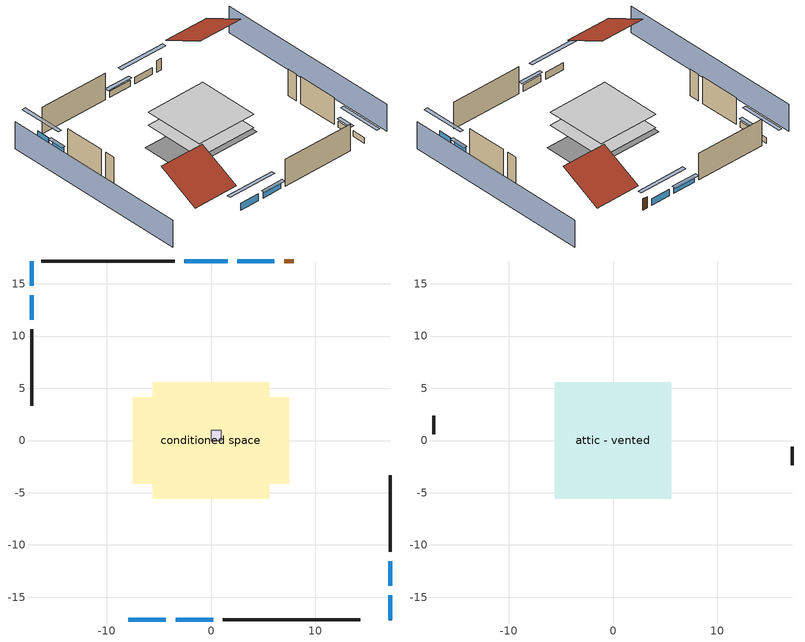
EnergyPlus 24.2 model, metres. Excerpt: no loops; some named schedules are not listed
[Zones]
central ac and furnace airloop ret air zone
 floor adiabatic (AdiabaticConst): 0,0 0,1 1,1 1,0 z0
 wall adiabatic (AdiabaticConst): 0,1 0,0 1,0 1,1 0,1 z0:1
 ceiling adiabatic (AdiabaticConst): 1,0 1,1 0,1 0,0 z1
conditioned space
 floor adiabatic (AdiabaticFloorConstruction): -5.58,-5.58 -5.58,5.58 5.58,5.58 5.58,-5.58 z2.44
 floor foundation (Slab1 construction): -7.48,-4.16 -7.48,4.16 7.48,4.16 7.48,-4.16 z0
 wall outside (AdiabaticWallConstruction 1): 7.92,17.18 7,17.18 z0:2.03
 wall outside (AdiabaticWallConstruction): -7.92,-17.18 -4.33,-17.18 / -3.4,-17.18 0.19,-17.18 z0:1.22; -17.18,17.18 -17.18,14.83 / -17.18,13.91 -17.18,11.56 / 17.18,-17.18 17.18,-14.83 / 17.18,-13.91 17.18,-11.56 z0:1.04; 6.07,17.18 2.52,17.18 z0:1.19; 1.6,17.18 -2.54,17.18 z0:1.1
 wall outside (Wall1 construction): 1.12,-17.18 14.29,-17.18 z0:4.88
 wall outside (Wall2 construction): -17.18,10.63 -17.18,3.31 z0:4.88
 wall outside (Wall3 construction): -3.47,17.18 -16.25,17.18 z0:4.88
 wall outside (Wall4 construction): 17.18,-10.63 17.18,-3.31 z0:4.88
 window (WindowConstruction): -7.92,-17.18 -4.33,-17.18 z0:1.22
 window (WindowConstruction 1): -3.4,-17.18 0.19,-17.18 z0:1.22
 window (WindowConstruction 2): -17.18,17.18 -17.18,14.83 z0:1.04
 window (WindowConstruction 3): -17.18,13.91 -17.18,11.56 z0:1.04
 window (WindowConstruction 4): 6.07,17.18 2.52,17.18 z0:1.19
 window (WindowConstruction 5): 1.59,17.18 -2.54,17.18 z0:1.1
 window (WindowConstruction 6): 17.18,-17.18 17.18,-14.83 z0:1.04
 window (WindowConstruction 7): 17.18,-13.91 17.18,-11.56 z0:1.04
 door (Door): 7.92,17.18 7,17.18 z0:2.03
 ceiling adiabatic (AdiabaticFloorConstruction): 5.58,-5.58 5.58,5.58 -5.58,5.58 -5.58,-5.58 z2.44
attic - vented
 floor to conditioned space (Floor1 construction Reversed): -5.58,-5.58 -5.58,5.58 5.58,5.58 5.58,-5.58 z4.88
 wall outside (Wall5 construction): -17.18,2.38 -17.18,0.61 z0:4.88
 wall outside (Wall6 construction): 17.18,-2.38 17.18,-0.61 z0:4.88
 roof outside (Roof1 construction): -8.84,-17.18,4.88 -8.84,-9.72,8.61 -17.18,-9.72,8.61 -17.18,-17.18,4.88
 roof outside (Roof2 construction): 8.84,17.18,4.88 8.84,9.72,8.61 17.18,9.72,8.61 17.18,17.18,4.88
shading: -21.76,17.18 -21.76,-17.18 / 21.76,-17.18 21.76,17.18 z0:4.88; -1.58,-17.18 -10.66,-17.18 -10.66,-17.79 -1.58,-17.79 z3.96; 0.5,-17.18 -3.7,-17.18 -3.7,-17.79 0.5,-17.79 z1.52; -17.18,12.09 -17.18,19.93 -17.79,19.93 -17.79,12.09 z3.78; -17.18,11.25 -17.18,14.21 -17.79,14.21 -17.79,11.25 z1.34; -0.22,17.18 8.82,17.18 8.82,17.79 -0.22,17.79 z3.93; -2.84,17.18 1.9,17.18 1.9,17.79 -2.84,17.79 z1.4; 17.18,-12.09 17.18,-19.93 17.79,-19.93 17.79,-12.09 z3.78; 17.18,-11.25 17.18,-14.21 17.79,-14.21 17.79,-11.25 z1.34
[Building]
Building 1: Terrain=Suburbs
[Site:Location]
Portland Intl Arpt_OR: Latitude {deg}=45.59; Longitude {deg}=-122.6; Time Zone {hr}=-8; Elevation {m}=33; Keep Site Location Information=Yes
[Site:GroundTemperature:Shallow]
10.2558, 8.96328, 8.85977, 9.47314, 11.9355, 14.3863, 16.5111, 17.8571, 17.9714, 16.8767, 14.8061, 12.4304
[Site:WaterMainsTemperature]
Calculation Method=Schedule; Temperature Schedule=mains temperature schedule
[Material] Roughness=Rough; Thermal Absorptance=0.9
Name | Thickness {m} | Conductivity {W/m-K} | Density {kg/m3} | Specific Heat {J/kg-K} | Solar Absorptance | Visible Absorptance
asphalt or fiberglass shingles | 0.00635 | 0.162714 | 1121.4 | 1465.45 | 0.85 | 0.85
ceiling loosefill ins | 0.0846667 | 0.0480833 | 16.02 | 1046.75 | 0.7 | 0.7
ceiling stud and cavity | 0.1397 | 0.302811 | 65.682 | 1177.47 | 0.7 | 0.7
concrete 4.0 in. | 0.1016 | 1.803125 | 2242.8 | 837.4 | 0.7 | 0.7
door material | 0.04445 | 0.0612267 | 512.64 | 1214.23 | 0.7 | 0.7
floor covering | 0.0127 | 0.0450781 | 54.468 | 1339.84 | 0.9 | 0.9
floor covering 1 | 0.0127 | 0.0433444 | 54.468 | 1339.84 | 0.6 | 0.6
floor rigid ins; wall rigid ins | 0.512978 | 0.029427 | 32.04 | 1214.23 | 0.7 | 0.7
floor stud and cavity | 0.1397 | 1.75129 | 37.0049 | 1207.88 | 0.7 | 0.7
furniture material conditioned space 1 | 0.1524 | 0.115458 | 640.8 | 1214.23 | 0.6 | 0.6
gypsum board | 0.0127 | 0.160291 | 801 | 837.4 | 0.6 | 0.6
osb sheathing 0.5 in. | 0.0127 | 0.115458 | 512.64 | 1214.23 | 0.6 | 0.6
osb sheathing 0.5 in. 1 | 0.0127 | 0.115458 | 512.64 | 1214.23 | 0.7 | 0.7
osb sheathing 0.75 in. | 0.01905 | 0.115458 | 512.64 | 1214.23 | 0.7 | 0.7
roof rigid ins | 0.00281632 | 0.029427 | 32.04 | 1214.23 | 0.7 | 0.7
wall stud and cavity | 0.1397 | 0.550994 | 139.0536 | 1170.24 | 0.7 | 0.7
wall stud and cavity 1 | 0.1397 | 0.727959 | 139.0536 | 1170.24 | 0.6 | 0.6
wall stud and cavity 2 | 0.0889 | 0.380278 | 52.3479 | 1209.89 | 0.7 | 0.7
wall stud and cavity 3 | 0.0889 | 0.391764 | 83.0341 | 1211.67 | 0.7 | 0.7
wood siding | 0.0254 | 0.102417 | 544.68 | 1172.36 | 0.85 | 0.85
wood siding 1; wood siding 2 | 0.0254 | 0.102417 | 544.68 | 1172.36 | 0.7 | 0.7
[Material:NoMass]
Adiabatic: Roughness=Rough; Thermal Resistance {m2-K/W}=176.1; Thermal Absorptance=0.9; Solar Absorptance=0.7; Visible Absorptance=0.7
[WindowMaterial:SimpleGlazingSystem]
WindowMaterial: U-Factor {W/m2-K}=2.15764; Solar Heat Gain Coefficient=0.44
[Construction]
AdiabaticConst: Adiabatic
AdiabaticFloorConstruction: floor stud and cavity, floor rigid ins, osb sheathing 0.75 in., floor covering 1
AdiabaticWallConstruction: wood siding 1, wall rigid ins, wall stud and cavity 2, gypsum board
AdiabaticWallConstruction 1: wood siding 2, wall rigid ins, wall stud and cavity 2, gypsum board
Door: door material
Floor1 construction Reversed: gypsum board, ceiling stud and cavity, ceiling loosefill ins
furniture construction conditioned space 1: furniture material conditioned space 1
PartitionWallConstruction: gypsum board, wall stud and cavity 3, gypsum board
Roof1 construction; Roof2 construction: asphalt or fiberglass shingles, roof rigid ins, osb sheathing 0.5 in.
Slab1 construction: concrete 4.0 in., floor covering
Wall1 construction; Wall2 construction; Wall3 construction; Wall4 construction: wood siding, osb sheathing 0.5 in. 1, wall stud and cavity, gypsum board
Wall5 construction; Wall6 construction: wood siding, osb sheathing 0.5 in. 1, wall stud and cavity 1
WindowConstruction; WindowConstruction 1; WindowConstruction 2; WindowConstruction 3; WindowConstruction 4; WindowConstruction 5; WindowConstruction 6; WindowConstruction 7: WindowMaterial
[Zone] Multiplier=1
Name | Volume {m3} | Part of Total Floor Area
attic - vented | 103.414 | Yes
central ac and furnace airloop ret air zone | 1 | No
conditioned space | 606.66 | Yes
[Space]
Name | Zone | Volume {m3} | Space Type
attic - vented 1 | attic - vented | 103.414
central ac and furnace airloop ret air space | central ac and furnace airloop ret air zone |  | Plenum Space Type
conditioned space 1 | conditioned space | 606.66
[OtherEquipment] Design Level Calculation Method=EquipmentLevel
Name | Fuel Type | Zone or ZoneList or Space or SpaceList | Schedule | Design Level {W} | Fraction Latent | Fraction Radiant | Fraction Lost
central ac and furnace airloop_0 RetCondToDZ; central ac and furnace airloop_0 SupCondToDZ; central ac and furnace airloop_0 SupSensLkToDZ | None | attic - vented 1 | Always On Discrete | 0 | 0 | 0 | 0
central ac and furnace airloop_0 SupLatLkToDZ | None | attic - vented 1 | Always On Discrete | 0 | 1 | 0 | 0
central ac and furnace airloop_0 RetCondToRP; central ac and furnace airloop_0 RetSensLkToRP | None | central ac and furnace airloop ret air space | Always On Discrete | 0 | 0 | 0 | 0
central ac and furnace airloop_0 RetLatLkToRP | None | central ac and furnace airloop ret air space | Always On Discrete | 0 | 1 | 0 | 0
central ac and furnace airloop_0 SupCondToLv; central ac and furnace airloop_0 SupSensLkToCond; mech vent house fan sensible load; water heater sens | None | conditioned space 1 | Always On Discrete | 0 | 0 | 0 | 0
central ac and furnace airloop_0 SupLatLkToCond; mech vent house fan latent load; water heater lat | None | conditioned space 1 | Always On Discrete | 0 | 1 | 0 | 0
clothes dryer 1 | Electricity | conditioned space 1 | clothes_dryer | 0 | 0.015 | 0.081 | 0.85
cooking range 1 | Electricity | conditioned space 1 | cooking_range | 0 | 0.08 | 0.432 | 0.2
general water use latent | None | conditioned space 1 | general water use schedule | 44.1266 | 1 | 0 | 0
general water use sensible | None | conditioned space 1 | general water use schedule | -43.4886 | 0 | 0.6 | 0
water heater energy adjustment1 | Electricity | conditioned space 1 | Always On Discrete | 0.01 | 0 | 0 | 1
[ZoneInfiltration:DesignFlowRate] Schedule=Always On Discrete; Design Flow Rate Calculation Method=Flow/Zone; Design Flow Rate {m3/s}=0
Name | Zone or ZoneList or Space or SpaceList
attic_vented 1 duct leakage imbalance infil flow | attic - vented 1
infil flow; natural vent flow; whole house fan flow | conditioned space 1
[ZoneInfiltration:EffectiveLeakageArea]
infil attic - vented 1: Zone or Space=attic - vented 1; Schedule=Always On Discrete; Effective Air Leakage Area {cm2}=4146.16; Stack Coefficient=0.000173426; Wind Coefficient=4.24899e-05
[ZoneMixing] Schedule=Always On Continuous; Design Flow Rate Calculation Method=Flow/Zone; Design Flow Rate {m3/s}=0
Name | Zone or Space | Source Zone or Space
central ac and furnace airloop_0 ZoneMixCondToDZ mix; whole house fan mix | attic - vented | conditioned space
central ac and furnace airloop_0 ZoneMixDZToCond mix | conditioned space | attic - vented
[SpaceList]
Plenum Space Type: central ac and furnace airloop ret air space
[SurfaceProperty:ExposedFoundationPerimeter]
Slab1: Exposed Perimeter Calculation Method=TotalExposedPerimeter; Total Exposed Perimeter {m}=46.54296
[SurfaceProperty:IncidentSolarMultiplier] Incident Solar Multiplier=1; Incident Solar Multiplier Schedule=trans schedule winter=0.85 summer=0.7
Window1; Window2; Window3; Window4; Window5; Window6; Window7; Window8
[InternalMass] Zone or ZoneList=conditioned space; Space or SpaceList=conditioned space 1
Name | Construction | Surface Area {m2}
furniture mass conditioned space 1 | furniture construction conditioned space 1 | 99.51774
partition wall mass | PartitionWallConstruction | 248.794
[Lights]
interior lighting: Zone or ZoneList or Space or SpaceList=conditioned space 1; Schedule=lighting_interior; Design Level Calculation Method=LightingLevel; Lighting Level {W}=326.054; Return Air Fraction=0; Fraction Radiant=0.6; Fraction Visible=0.2; Fraction Replaceable=1
[People]
occupants: Zone or ZoneList or Space or SpaceList=conditioned space 1; Number of People Schedule=occupants; Number of People Calculation Method=People; Number of People=2; Fraction Radiant=0.314171; Sensible Heat Fraction=0.56303; Activity Level Schedule=occupants activity schedule; Carbon Dioxide Generation Rate {m3/s-W}=0; Enable ASHRAE 55 Comfort Warnings=No; Mean Radiant Temperature Calculation Type=EnclosureAveraged
[ElectricEquipment] Zone or ZoneList or Space or SpaceList=conditioned space 1; Design Level Calculation Method=EquipmentLevel
Name | Schedule | Design Level {W} | Fraction Latent | Fraction Radiant | Fraction Lost
ceiling fan | ceiling_fan | 18.2704 | 0 | 0.558 | 0
clothes dryer | clothes_dryer | 4290.56 | 0.015 | 0.081 | 0.85
clothes washer | clothes_washer | 354.57 | 0.03 | 0.162 | 0.7
cooking range | cooking_range | 1308.62 | 0.08 | 0.432 | 0.2
dishwasher | dishwasher | 403.058 | 0.3 | 0.18 | 0.4
freezer | freezer schedule | 194.914 | 0 | 0.6 | 0
fridge | fridge schedule | 39.726 | 0 | 0.6 | 0
mech vent bath fan 0 | mech vent bath fan 0 schedule | 45 | 0 | 0 | 1
mech vent house fan | mech vent house fan schedule | 0 | 0 | 0 | 1
mech vent house fan cfis | mech vent house fan cfis schedule | 0 | 0 | 0 | 0
mech vent range fan 0 | mech vent range fan 0 schedule | 30 | 0 | 0 | 1
misc plug loads | plug_loads_other | 374.603 | 0.021 | 0.558 | 0.049
misc tv | plug_loads_tv | 418.556 | 0 | 0.6 | 0
whole house fan | Always On Discrete | 0 | 0 | 0 | 1
[AvailabilityManager:Scheduled]
central ac and furnace airloop Availability Manager: Schedule=Always On Discrete
[AirLoopHVAC:ReturnPlenum]
Air Loop HVAC Return Plenum 1: Zone=central ac and furnace airloop ret air zone
[WaterUse:Equipment]
dishwasher: Peak Flow Rate {m3/s}=5.50448e-06; Flow Rate Fraction Schedule=hot_water_dishwasher
[Foundation:Kiva]
Foundation Kiva 1: Initial Indoor Air Temperature {C}=20; Wall Height Above Grade {m}=0.1016; Wall Depth Below Slab {m}=0.2032
[Foundation:Kiva:Settings]
Soil Conductivity {W/m-K}=2.9427; Soil Density {kg/m3}=1842.3; Soil Specific Heat {J/kg-K}=418.7; Ground Solar Absorptivity=0.9; Ground Thermal Absorptivity=0.9; Ground Surface Roughness {m}=0.03; Far-Field Width {m}=40; Deep-Ground Boundary Condition=ZeroFlux; Deep-Ground Depth {m}=40; Minimum Cell Dimension {m}=0.2; Maximum Cell Growth Coefficient=3; Simulation Timestep=Timestep
[Exterior:Lights]
exterior lighting: Schedule=exterior lighting schedule; Design Level {W}=8.97151
[EnergyManagementSystem:GlobalVariable]
central_ac_and_furnace_airloop_0_DuctImbalLkExhFanEquivCond
central_ac_and_furnace_airloop_0_DuctImbalLkExhFanEquivDZ
central_ac_and_furnace_airloop_0_DuctImbalLkSupFanEquivCond
central_ac_and_furnace_airloop_0_DuctImbalLkSupFanEquivDZ
central_ac_and_furnace_airloop_0_DZ_T
central_ac_and_furnace_airloop_0_DZ_W
central_ac_and_furnace_airloop_0_RetCondToDZ
central_ac_and_furnace_airloop_0_RetCondToRP
central_ac_and_furnace_airloop_0_RetLatLkToRP
central_ac_and_furnace_airloop_0_RetSensLkToRP
central_ac_and_furnace_airloop_0_SupCondToDZ
central_ac_and_furnace_airloop_0_SupCondToLv
central_ac_and_furnace_airloop_0_SupLatLkToCond
central_ac_and_furnace_airloop_0_SupLatLkToDZ
central_ac_and_furnace_airloop_0_SupSensLkToCond
central_ac_and_furnace_airloop_0_SupSensLkToDZ
central_ac_and_furnace_airloop_0_ZoneMixCondToDZ
central_ac_and_furnace_airloop_0_ZoneMixDZToCond
central_ac_and_furnace_airloop_AH_MFR
central_ac_and_furnace_airloop_AH_Tout
central_ac_and_furnace_airloop_AH_VFR
central_ac_and_furnace_airloop_AH_Wout
central_ac_and_furnace_airloop_Fan_RTF
central_ac_and_furnace_airloop_RA_T
central_ac_and_furnace_airloop_Ra_W
infil_program_Qfan
infil_program_Qinf
natural_vent_program_Qnv
natural_vent_program_Qwhf
[EnergyManagementSystem:Sensor]
Name | Output:Variable or Output:Meter Index Key | Output:Variable or Output:Meter
airflow_gain | infil flow | Infiltration Sensible Heat Gain Energy
airflow_gain_1 | natural vent flow | Infiltration Sensible Heat Gain Energy
airflow_gain_2 | whole house fan flow | Infiltration Sensible Heat Gain Energy
airflow_loss | infil flow | Infiltration Sensible Heat Loss Energy
airflow_loss_1 | natural vent flow | Infiltration Sensible Heat Loss Energy
airflow_loss_2 | whole house fan flow | Infiltration Sensible Heat Loss Energy
central_ac_and_furnace_airloop_0_DZ_T_s | attic - vented | Zone Air Temperature
central_ac_and_furnace_airloop_0_DZ_W_s | attic - vented | Zone Mean Air Humidity Ratio
central_ac_and_furnace_airloop_AH_MFR_s | Node 5 | System Node Mass Flow Rate
central_ac_and_furnace_airloop_AH_Tout_s | Node 5 | System Node Temperature
central_ac_and_furnace_airloop_AH_VFR_s | Node 5 | System Node Current Density Volume Flow Rate
central_ac_and_furnace_airloop_AH_Wout_s | Node 5 | System Node Humidity Ratio
central_ac_and_furnace_airloop_RA_T_s | Node 8 | System Node Temperature
central_ac_and_furnace_airloop_Ra_W_s | Node 8 | System Node Humidity Ratio
clg_load_cond |  | Cooling:EnergyTransfer:Zone:CONDITIONED SPACE
clg_load_duct |  | Cooling:EnergyTransfer:Zone:CENTRAL AC AND FURNACE AIRLOOP RET AIR ZONE
clg_sp_s; clg_sp_s_1 | cooling setpoint | Schedule Value
clothes_dryer_exhaust_0_sch_s | clothes_dryer | Schedule Value
cool_season | cooling season schedule | Schedule Value
ducts_conv | central ac and furnace airloop_0 RetCondToRP | Other Equipment Convective Heating Energy
ducts_conv_1 | central ac and furnace airloop_0 RetLatLkToRP | Other Equipment Convective Heating Energy
ducts_conv_2 | central ac and furnace airloop_0 RetSensLkToRP | Other Equipment Convective Heating Energy
ducts_conv_3 | central ac and furnace airloop_0 SupCondToLv | Other Equipment Convective Heating Energy
ducts_conv_4 | central ac and furnace airloop_0 SupLatLkToCond | Other Equipment Convective Heating Energy
ducts_conv_5 | central ac and furnace airloop_0 SupSensLkToCond | Other Equipment Convective Heating Energy
ducts_rad | central ac and furnace airloop_0 RetCondToRP | Other Equipment Radiant Heating Energy
ducts_rad_1 | central ac and furnace airloop_0 RetLatLkToRP | Other Equipment Radiant Heating Energy
ducts_rad_2 | central ac and furnace airloop_0 RetSensLkToRP | Other Equipment Radiant Heating Energy
ducts_rad_3 | central ac and furnace airloop_0 SupCondToLv | Other Equipment Radiant Heating Energy
ducts_rad_4 | central ac and furnace airloop_0 SupLatLkToCond | Other Equipment Radiant Heating Energy
ducts_rad_5 | central ac and furnace airloop_0 SupSensLkToCond | Other Equipment Radiant Heating Energy
htg_load_cond |  | Heating:EnergyTransfer:Zone:CONDITIONED SPACE
htg_load_duct |  | Heating:EnergyTransfer:Zone:CENTRAL AC AND FURNACE AIRLOOP RET AIR ZONE
htg_sp_s; htg_sp_s_1 | heating setpoint | Schedule Value
ig_ee_conv | ceiling fan | Electric Equipment Convective Heating Energy
ig_ee_conv_1 | clothes dryer | Electric Equipment Convective Heating Energy
ig_ee_conv_3 | cooking range | Electric Equipment Convective Heating Energy
ig_ee_conv_4 | dishwasher | Electric Equipment Convective Heating Energy
ig_ee_conv_5 | freezer | Electric Equipment Convective Heating Energy
ig_ee_conv_6 | fridge | Electric Equipment Convective Heating Energy
ig_ee_conv_7 | misc plug loads | Electric Equipment Convective Heating Energy
ig_ee_conv_8 | misc tv | Electric Equipment Convective Heating Energy
ig_ee_conv_9 | whole house fan | Electric Equipment Convective Heating Energy
ig_ee_rad | ceiling fan | Electric Equipment Radiant Heating Energy
ig_ee_rad_1 | clothes dryer | Electric Equipment Radiant Heating Energy
ig_ee_rad_3 | cooking range | Electric Equipment Radiant Heating Energy
ig_ee_rad_4 | dishwasher | Electric Equipment Radiant Heating Energy
ig_ee_rad_5 | freezer | Electric Equipment Radiant Heating Energy
ig_ee_rad_6 | fridge | Electric Equipment Radiant Heating Energy
ig_ee_rad_7 | misc plug loads | Electric Equipment Radiant Heating Energy
ig_ee_rad_8 | misc tv | Electric Equipment Radiant Heating Energy
ig_ee_rad_9 | whole house fan | Electric Equipment Radiant Heating Energy
ig_lgt_conv | interior lighting | Lights Convective Heating Energy
ig_lgt_rad | interior lighting | Lights Radiant Heating Energy
ig_lgt_vis | interior lighting | Lights Visible Radiation Heating Energy
ig_oe_conv | clothes dryer 1 | Other Equipment Convective Heating Energy
ig_oe_conv_1 | cooking range 1 | Other Equipment Convective Heating Energy
ig_oe_conv_2 | general water use latent | Other Equipment Convective Heating Energy
ig_oe_conv_3 | general water use sensible | Other Equipment Convective Heating Energy
ig_oe_conv_4 | water heater energy adjustment1 | Other Equipment Convective Heating Energy
ig_oe_conv_5 | water heater lat | Other Equipment Convective Heating Energy
ig_oe_conv_6 | water heater sens | Other Equipment Convective Heating Energy
ig_oe_rad | clothes dryer 1 | Other Equipment Radiant Heating Energy
ig_oe_rad_1 | cooking range 1 | Other Equipment Radiant Heating Energy
ig_oe_rad_2 | general water use latent | Other Equipment Radiant Heating Energy
ig_oe_rad_3 | general water use sensible | Other Equipment Radiant Heating Energy
ig_oe_rad_4 | water heater energy adjustment1 | Other Equipment Radiant Heating Energy
ig_oe_rad_5 | water heater lat | Other Equipment Radiant Heating Energy
ig_oe_rad_6 | water heater sens | Other Equipment Radiant Heating Energy
ig_ppl_conv | occupants | People Convective Heating Energy
ig_ppl_rad | occupants | People Radiant Heating Energy
im_conv | furniture mass conditioned space 1 | Surface Inside Face Convection Heat Gain Energy
im_conv_1 | partition wall mass | Surface Inside Face Convection Heat Gain Energy
im_ig | furniture mass conditioned space 1 | Surface Inside Face Internal Gains Radiation Heat Gain Energy
im_ig_1 | partition wall mass | Surface Inside Face Internal Gains Radiation Heat Gain Energy
im_lgt | furniture mass conditioned space 1 | Surface Inside Face Lights Radiation Heat Gain Energy
im_lgt_1 | partition wall mass | Surface Inside Face Lights Radiation Heat Gain Energy
im_sol | furniture mass conditioned space 1 | Surface Inside Face Solar Radiation Heat Gain Energy
im_sol_1 | partition wall mass | Surface Inside Face Solar Radiation Heat Gain Energy
im_surf | furniture mass conditioned space 1 | Surface Inside Face Net Surface Thermal Radiation Heat Gain Energy
im_surf_1 | partition wall mass | Surface Inside Face Net Surface Thermal Radiation Heat Gain Energy
mech_vent_bath_fan_0_sch_s | mech vent bath fan 0 schedule | Schedule Value
mech_vent_range_fan_0_sch_s | mech vent range fan 0 schedule | Schedule Value
mv_conv | mech vent bath fan 0 | Electric Equipment Convective Heating Energy
mv_conv_1 | mech vent house fan | Electric Equipment Convective Heating Energy
mv_conv_2 | mech vent house fan cfis | Electric Equipment Convective Heating Energy
mv_conv_3 | mech vent range fan 0 | Electric Equipment Convective Heating Energy
mv_conv_4 | mech vent house fan latent load | Other Equipment Convective Heating Energy
mv_conv_5 | mech vent house fan sensible load | Other Equipment Convective Heating Energy
mv_rad | mech vent bath fan 0 | Electric Equipment Radiant Heating Energy
mv_rad_1 | mech vent house fan | Electric Equipment Radiant Heating Energy
mv_rad_2 | mech vent house fan cfis | Electric Equipment Radiant Heating Energy
mv_rad_3 | mech vent range fan 0 | Electric Equipment Radiant Heating Energy
mv_rad_4 | mech vent house fan latent load | Other Equipment Radiant Heating Energy
mv_rad_5 | mech vent house fan sensible load | Other Equipment Radiant Heating Energy
natural_vent_s | natural vent schedule | Schedule Value
out_pb_s |  | Site Outdoor Air Barometric Pressure
out_wt_s |  | Site Outdoor Air Humidity Ratio
site_vw_s |  | Site Wind Speed
ss_back_out | Window1 | Surface Window Shortwave from Zone Back Out Window Heat Transfer Rate
ss_back_out_1 | Window2 | Surface Window Shortwave from Zone Back Out Window Heat Transfer Rate
ss_back_out_2 | Window3 | Surface Window Shortwave from Zone Back Out Window Heat Transfer Rate
ss_back_out_3 | Window4 | Surface Window Shortwave from Zone Back Out Window Heat Transfer Rate
ss_back_out_4 | Window5 | Surface Window Shortwave from Zone Back Out Window Heat Transfer Rate
ss_back_out_5 | Window6 | Surface Window Shortwave from Zone Back Out Window Heat Transfer Rate
ss_back_out_6 | Window7 | Surface Window Shortwave from Zone Back Out Window Heat Transfer Rate
ss_back_out_7 | Window8 | Surface Window Shortwave from Zone Back Out Window Heat Transfer Rate
ss_conv | Door1 | Surface Inside Face Convection Heat Gain Energy
ss_conv_1 | Window1 | Surface Inside Face Convection Heat Gain Energy
ss_conv_2 | Window2 | Surface Inside Face Convection Heat Gain Energy
ss_conv_3 | Window3 | Surface Inside Face Convection Heat Gain Energy
ss_conv_4 | Window4 | Surface Inside Face Convection Heat Gain Energy
ss_conv_5 | Window5 | Surface Inside Face Convection Heat Gain Energy
ss_conv_6 | Window6 | Surface Inside Face Convection Heat Gain Energy
ss_conv_7 | Window7 | Surface Inside Face Convection Heat Gain Energy
ss_conv_8 | Window8 | Surface Inside Face Convection Heat Gain Energy
ss_ig | Door1 | Surface Inside Face Internal Gains Radiation Heat Gain Energy
ss_ig_1 | Window1 | Surface Inside Face Internal Gains Radiation Heat Gain Energy
ss_ig_2 | Window2 | Surface Inside Face Internal Gains Radiation Heat Gain Energy
ss_ig_3 | Window3 | Surface Inside Face Internal Gains Radiation Heat Gain Energy
ss_ig_4 | Window4 | Surface Inside Face Internal Gains Radiation Heat Gain Energy
ss_ig_5 | Window5 | Surface Inside Face Internal Gains Radiation Heat Gain Energy
ss_ig_6 | Window6 | Surface Inside Face Internal Gains Radiation Heat Gain Energy
ss_ig_7 | Window7 | Surface Inside Face Internal Gains Radiation Heat Gain Energy
ss_ig_8 | Window8 | Surface Inside Face Internal Gains Radiation Heat Gain Energy
ss_lgt | Door1 | Surface Inside Face Lights Radiation Heat Gain Energy
ss_sol | Door1 | Surface Inside Face Solar Radiation Heat Gain Energy
ss_surf | Door1 | Surface Inside Face Net Surface Thermal Radiation Heat Gain Energy
ss_surf_1 | Window1 | Surface Inside Face Net Surface Thermal Radiation Heat Gain Energy
ss_surf_2 | Window2 | Surface Inside Face Net Surface Thermal Radiation Heat Gain Energy
ss_surf_3 | Window3 | Surface Inside Face Net Surface Thermal Radiation Heat Gain Energy
ss_surf_4 | Window4 | Surface Inside Face Net Surface Thermal Radiation Heat Gain Energy
ss_surf_5 | Window5 | Surface Inside Face Net Surface Thermal Radiation Heat Gain Energy
